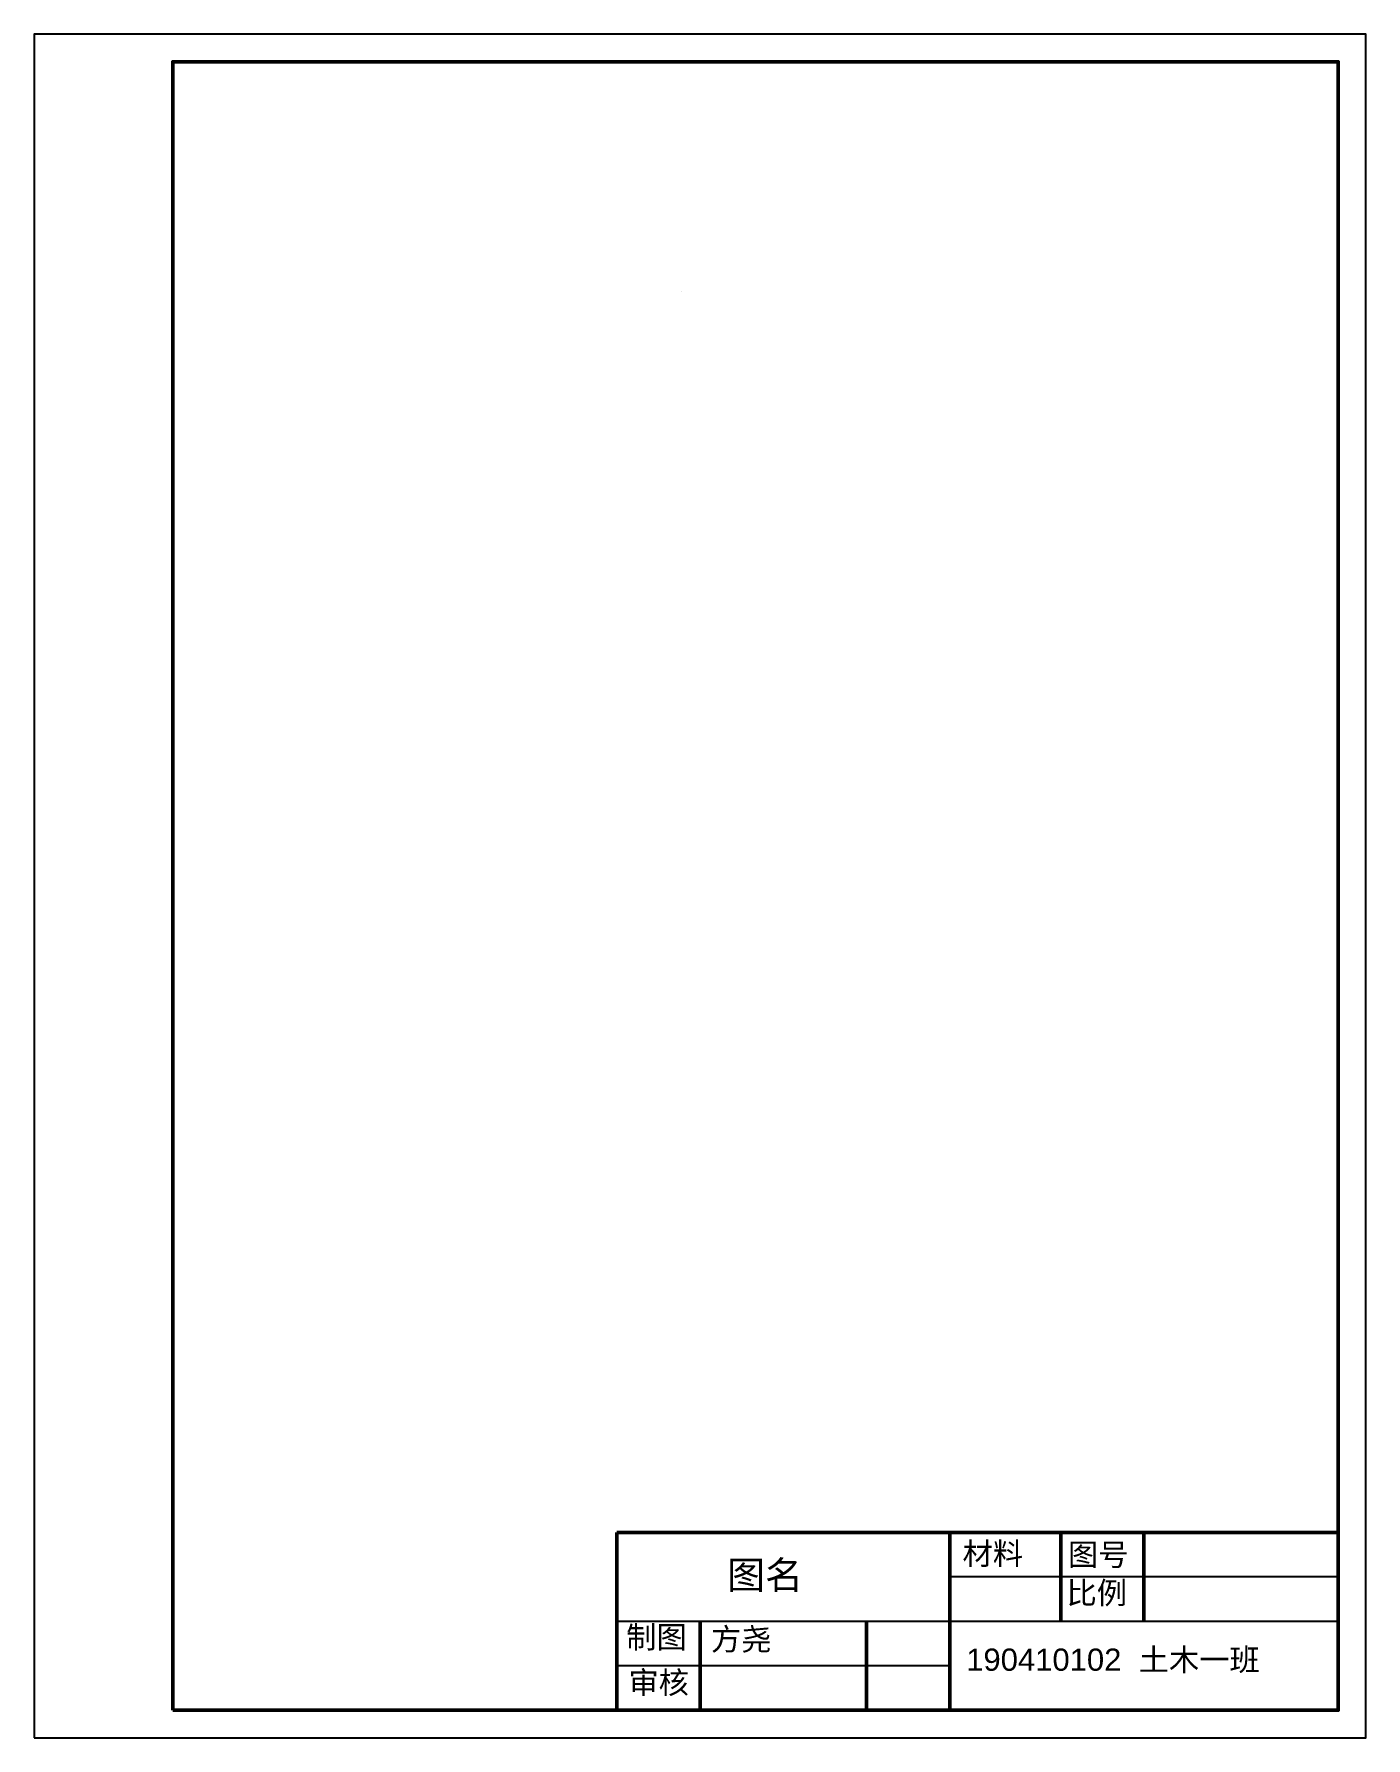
# Model space of a CAD drawing. Header units: millimetres. Extents: x 25 to 265, y 45 to 352.
import ezdxf

# ---------------------------------------------------------------- set-up
doc = ezdxf.new("R2010")
doc.units = ezdxf.units.MM
for name, color, linetype, lineweight in [('粗实线', 7, 'Continuous', 50), ('细实线', 7, 'Continuous', 25), ('细实线。', 7, 'Continuous', 25)]:
    doc.layers.add(name, color=color, linetype=linetype, lineweight=lineweight)
doc.styles.get("Standard").update_dxf_attribs({"font": 'arial.ttf'})

msp = doc.modelspace()

# ---------------------------------------------------------------- linework, layer by layer
at = {"layer": '粗实线'}
for p, q in [((260, 82), (130, 82)), ((130, 82), (130, 50)), ((190, 82), (190, 50)), ((210, 66), (210, 82)), ((225, 66), (225, 82)), ((260, 50), (260, 82)), ((145, 65.82), (145, 50)), ((175, 66), (175, 50)), ((260, 50), (130, 50)), ((130, 50), (260, 50))]:
    msp.add_line(p, q, dxfattribs=at)
at = {"layer": '粗实线', "ltscale": 0.1}
msp.add_lwpolyline([(50, 50), (260, 50), (260, 347), (50, 347)], close=True, dxfattribs=at)
at = {"layer": '细实线', "ltscale": 0.1}
msp.add_line((141.71, 305.59), (141.71, 305.59), dxfattribs=at)
msp.add_lwpolyline([(25, 45), (265, 45), (265, 352), (25, 352)], close=True, dxfattribs=at)
at = {"layer": '细实线。'}
for p, q in [((260, 74), (190, 74)), ((260, 66), (130, 66)), ((190, 58), (130, 58))]:
    msp.add_line(p, q, dxfattribs=at)

# ---------------------------------------------------------------- texts
for s, height, p in [('材料', 4, (192.31, 76.22)), ('图号', 4, (211.31, 76.03)), ('图名', 5, (149.9, 71.84)), ('比例', 4, (211.05, 69.14)), ('制图', 4, (131.7, 61.16)), ('方尧', 4, (146.97, 60.79)), ('190410102  土木一班', 4, (192.97, 57.1)), ('审核', 4, (132.1, 52.98))]:
    msp.add_text(s, height=height, dxfattribs=at).set_placement(p)

doc.saveas('drawing.dxf')
